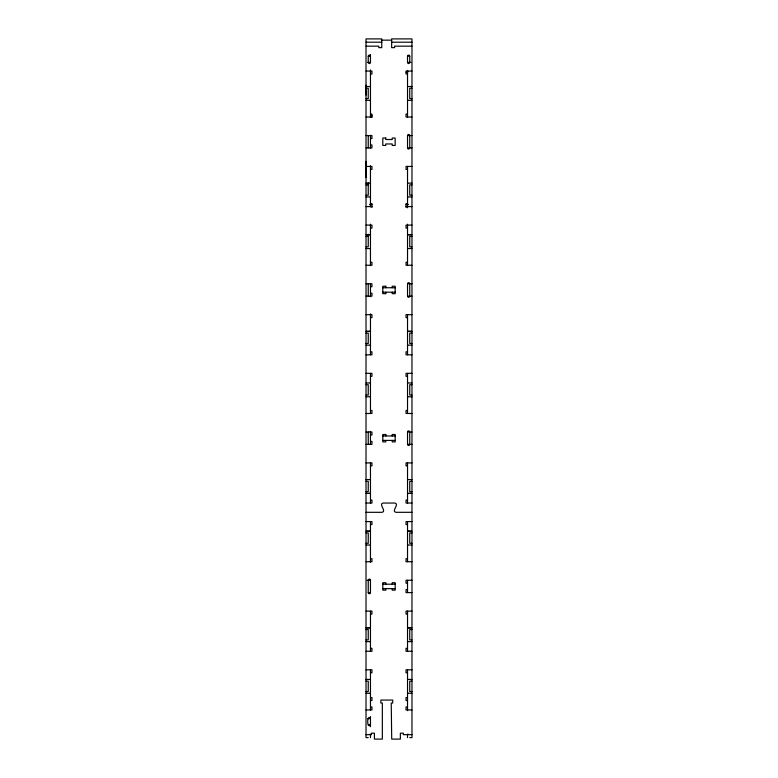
<?xml version="1.0" encoding="UTF-8"?>
<svg xmlns="http://www.w3.org/2000/svg" width="778" height="778" viewBox="0 0 778 778"><rect width="100%" height="100%" fill="white"/><g stroke="black" fill="none" stroke-linecap="round" stroke-linejoin="round"><path stroke-width="1.17" d="M366.02 177.394L366.02 161.377M366.02 95.062L366.02 85.142M370.464 724.95C367.605 728.471 367.138 719.854 368.247 718.6A1.109 1.109 0 0 1 369.356 717.481A1.109 1.109 0 0 1 370.464 718.6L367.498 718.6M406.126 72.15L408.294 71.644M381.765 40.155L391.645 40.155M366.02 42.206L381.765 42.206M391.645 42.206L411.97 42.206M366.02 46.165L378.798 46.165L378.798 47.643L381.765 47.643L381.765 38.9L366.02 38.9L366.02 737.622L368.247 737.622M411.97 46.165L394.611 46.165L394.611 47.643L391.645 47.643L391.645 38.9L411.97 38.9L411.97 737.622L409.743 737.622M368.247 56.23L370.464 56.23A1.109 1.109 0 0 0 369.356 55.121A1.109 1.109 0 0 0 368.247 56.23L368.247 62.415A1.109 1.109 0 0 0 369.356 63.524A1.109 1.109 0 0 0 370.464 62.415L370.464 54.509M367.498 62.415L370.464 62.415M407.526 62.415A1.109 1.109 0 0 0 408.635 63.524A1.109 1.109 0 0 0 409.743 62.415L409.743 56.172L407.526 56.172L407.526 62.415L410.862 62.347M366.02 71.061L371.952 71.061L371.952 74.027L370.464 74.027M411.97 71.061L406.038 71.061L406.038 74.027L407.526 74.027M366.02 86.484L370.464 86.543M407.526 86.543L411.97 86.484M366.02 88.235L368.247 88.235L368.247 98.612L366.02 98.612M411.97 88.235L409.743 88.235L409.743 98.612L411.97 98.612M366.02 100.304L370.464 100.372M407.526 100.372L411.97 100.304M370.464 114.065L371.952 114.065L371.952 117.361M407.526 114.065L406.038 114.065L406.038 117.031L411.97 117.031M370.464 115.377L371.952 115.377M366.02 117.031L371.952 117.031M366.02 135.557L371.952 135.557L371.952 138.523L370.464 138.523M407.526 135.557A1.109 1.109 0 0 1 408.635 134.448A1.109 1.109 0 0 1 409.743 135.557L409.743 147.908A1.109 1.109 0 0 1 408.635 149.026A1.109 1.109 0 0 1 407.526 147.908L407.526 135.557L411.97 135.557M370.464 144.951L371.952 144.951L371.952 147.908L366.02 147.908M407.526 147.908L411.97 147.908M366.02 166.443L371.952 166.443L371.952 169.41L370.464 169.41M411.97 166.443L406.038 166.443L406.038 169.41L407.526 169.41M366.02 183.161L370.464 183.161M407.526 183.161L411.97 183.102M366.02 184.853L368.247 184.853M411.97 184.853L409.743 184.853L409.743 195.229L411.97 195.229M366.02 195.229L368.247 195.229L368.247 182.636M366.02 196.922L370.464 196.99M407.526 196.99L411.97 196.922M370.464 203.622L371.952 203.622L371.952 207.493M407.526 203.622L406.038 203.622L406.038 207.493M369.579 204.526L371.952 204.526M406.038 204.526L408.411 204.526M366.02 206.588L371.952 206.588M406.038 206.588L411.97 206.588M366.02 225.114L371.952 225.114L371.952 228.08L370.464 228.08M411.97 225.114L406.038 225.114L406.038 228.08L407.526 228.08M369.725 234.713L366.02 234.713L370.464 234.771M408.265 234.713L411.97 234.713L407.526 234.771M366.02 236.463L368.247 236.463M411.97 236.463L409.743 236.463L409.743 246.84L411.97 246.84M366.02 246.84L368.247 246.84L368.247 234.246M366.02 248.532L370.464 248.6M407.526 248.532L411.97 248.532M370.464 262.293L371.952 262.293L371.952 265.259L366.02 265.259M407.526 262.293L406.038 262.293L406.038 265.259L411.97 265.259M366.02 283.785L371.952 283.785L371.952 286.751L370.464 286.751M407.526 283.785A1.109 1.109 0 0 1 408.635 282.677A1.109 1.109 0 0 1 409.743 283.785L409.743 296.146A1.109 1.109 0 0 1 408.635 297.254A1.109 1.109 0 0 1 407.526 296.146L407.526 283.785L411.97 283.785M385.791 286.255L382.805 286.255L382.805 293.676L385.791 293.676M382.815 287.743L395.166 287.743M382.815 292.188L395.166 292.188M370.464 293.18L371.952 293.18L371.952 296.146L366.02 296.146M407.526 296.146L411.97 296.146M366.02 314.672L371.952 314.672L371.952 317.638L370.464 317.638M411.97 314.672L406.038 314.672L406.038 317.638L407.526 317.638M366.759 331.331L370.464 331.331L366.02 331.399M411.231 331.331L407.526 331.331L411.97 331.399M366.02 333.091L368.247 333.091L368.247 343.468L366.02 343.468M411.97 333.091L409.743 333.091L409.743 343.468L411.97 343.468M366.02 345.16L370.464 345.16M407.526 345.16L411.97 345.16M370.464 351.851L371.952 351.851L371.952 354.817L366.02 354.817M407.526 351.851L406.038 351.851L406.038 354.817L411.97 354.817M366.02 373.343L371.952 373.343L371.952 376.309L370.464 376.309M411.97 373.343L406.038 373.343L406.038 376.309L407.526 376.309M366.02 383.009L370.464 382.941M407.526 382.941L411.97 383.009M366.02 384.702L368.247 384.702L368.247 395.068L366.02 395.068M411.97 384.702L409.743 384.702L409.743 395.068L411.97 395.068M366.02 396.761L370.464 396.761M407.526 396.761L411.97 396.829M370.464 410.521L371.952 410.521L371.952 413.488L366.02 413.488M407.526 410.521L406.038 410.521L406.038 413.488L411.97 413.488M366.02 432.014L371.952 432.014L371.952 434.98L370.464 434.98M407.526 432.014A1.109 1.109 0 0 1 408.635 430.905A1.109 1.109 0 0 1 409.743 432.014L409.743 444.374A1.109 1.109 0 0 1 408.635 445.483A1.109 1.109 0 0 1 407.526 444.374L407.526 432.014L411.97 432.014M385.791 434.494L382.805 434.494L382.825 441.904L385.791 441.904L385.771 440.416M382.834 435.972L395.185 435.972M382.834 440.416L395.185 440.416M370.464 441.408L371.952 441.408L371.952 444.374L366.02 444.374M407.526 444.374L411.97 444.374M366.02 462.9L371.952 462.9L371.952 465.866L370.464 465.866M411.97 462.9L406.038 462.9L406.038 465.866L407.526 465.866M366.02 479.559L370.464 479.627M407.526 479.559L411.97 479.627M366.02 481.319L368.247 481.319L368.247 491.696L366.02 491.696M411.97 481.319L409.743 481.319L409.743 491.696L411.97 491.696M366.02 493.388L370.464 493.388L366.759 493.447M407.526 493.388L411.97 493.388L408.265 493.447M370.464 500.079L371.952 500.079L371.952 503.045L366.02 503.045M407.526 500.079L406.038 500.079L406.038 503.045L411.97 503.045M366.02 512.313L382.173 512.313C386.88 511 378.293 504.339 383 503.045L394.991 503.045C399.697 504.339 391.11 511 395.817 512.313L411.97 512.313M366.02 521.571L371.952 521.571L371.952 524.537L370.464 524.537M411.97 521.571L406.038 521.571L406.038 524.537L407.526 524.537M369.725 531.17L366.02 531.17L370.464 531.238M411.231 531.17L407.526 531.17L411.97 531.238M366.02 532.93L368.247 532.93L368.247 543.307L366.02 543.307M411.97 532.93L409.743 532.93L409.743 543.307L411.97 543.307M366.02 544.999L370.464 545.057M407.526 544.999L411.97 545.057M370.464 558.75L371.952 558.75L371.952 561.716L366.02 561.716M407.526 558.75L406.038 558.75L406.038 561.716L411.97 561.716M367.128 580.252L370.464 580.252L370.464 592.603A1.109 1.109 0 0 1 369.356 593.711A1.109 1.109 0 0 1 368.247 592.603L368.247 580.252A1.109 1.109 0 0 1 369.356 579.133A1.109 1.109 0 0 1 370.464 580.252M411.97 580.252L406.038 580.252L406.038 583.208L407.526 583.208M382.834 584.2L395.185 584.2M382.834 588.645L395.185 588.645M407.526 589.636L406.038 589.636L406.038 592.603L411.97 592.603M368.247 592.603L370.464 592.603M366.02 611.129L371.952 611.129L371.952 614.095L370.464 614.095M411.97 611.129L406.038 611.129L406.038 614.095L407.526 614.095M366.02 627.788L369.725 627.788M407.526 627.788L411.231 627.788M366.02 627.856L370.464 627.856M407.526 627.856L411.97 627.856M366.02 629.548L368.247 629.548L368.247 639.924L366.02 639.924M411.97 629.548L409.743 629.548L409.743 639.924L411.97 639.924M366.02 641.617L370.464 641.675M407.526 641.617L411.97 641.617M370.464 648.307L371.952 648.307L371.952 651.274L366.02 651.274M407.526 648.307L406.038 648.307L406.038 651.274L411.97 651.274M366.02 669.8L371.952 669.8L371.952 672.766L370.464 672.766M411.97 669.8L406.038 669.8L406.038 672.766L407.526 672.766M366.02 679.398L370.464 679.466M407.526 679.398L411.97 679.466M366.02 681.158L368.247 681.158L368.247 691.535L366.02 691.535M411.97 681.158L409.743 681.158L409.743 691.535L411.97 691.535M366.02 693.227L370.464 693.286M407.526 693.227L411.97 693.286M370.464 697.594L371.952 697.594L371.952 700.56L370.464 700.56M407.526 697.594L406.038 697.594L406.038 700.56L407.526 700.56M370.464 706.988L371.952 706.988L371.952 709.944L366.02 709.944M407.526 706.988L406.038 706.988L406.038 709.944L411.97 709.944M368.247 724.775L370.464 724.775M369.725 734.228L370.464 734.228L370.464 737.622M408.265 734.228L407.526 734.228L407.526 737.622M366.02 734.656L371.456 734.656L371.456 733.168L374.422 733.168L374.422 739.1L382.348 739.1L382.348 703.03L380.86 703.03L380.86 700.064L392.725 700.064L392.725 703.03L391.237 703.03L391.713 739.1L400.359 739.1L400.359 733.168L403.325 733.168L403.325 734.656L411.97 734.656M407.526 70.399L407.526 117.031M407.526 166.336L407.526 207.765M407.526 224.171L407.526 265.259M407.526 314.672L407.526 354.817M407.526 373.343L407.526 413.488M407.526 462.9L407.526 503.045M407.526 521.571L407.526 561.716M407.526 580.252L407.526 592.603M407.526 611.129L407.526 651.274M407.526 669.8L407.526 710.693M392.2 287.743L392.2 286.255L395.185 286.255L395.156 293.676L392.2 293.676L392.219 292.188M392.2 435.972L392.219 434.494L395.185 434.494L395.185 441.904L392.2 441.904L392.219 440.416M392.219 584.2L392.219 582.722L395.185 582.722L395.185 590.132L392.219 590.132L392.219 588.645M385.771 286.255L385.771 287.743M385.791 292.188L385.771 293.676M385.771 434.494L385.791 435.972M385.791 584.2L385.791 582.722L382.825 582.722L382.825 590.132L385.791 590.132L385.791 588.645M370.464 69.903L370.464 117.361M370.464 135.284L370.464 148.54M370.464 165.714L370.464 206.851M370.464 224.171L370.464 265.668M370.464 283.785L370.464 296.146A1.109 1.109 0 0 1 370.289 296.749M370.464 313.855L370.464 354.817M370.464 373.343L370.464 413.488M370.464 444.374L370.464 432.014A1.109 1.109 0 0 0 370.289 431.411M370.464 462.492L370.464 503.045M370.464 521.571L370.464 562.124M370.464 611.129L370.464 651.274M370.464 669.8L370.464 709.944M370.464 716.616L370.464 726.749M368.247 135.557L368.247 147.908M368.247 283.785L368.247 296.146M368.247 432.014L368.247 444.374M407.526 56.23A1.109 1.109 0 0 1 408.635 55.121A1.109 1.109 0 0 1 409.743 56.23M385.771 138.027L382.805 138.027L382.805 145.437L385.771 145.437L385.771 143.959L392.2 143.959L392.2 145.437L395.156 145.437L395.156 138.027L392.2 138.027L392.2 139.515L385.771 139.515L385.771 138.027"/></g></svg>
